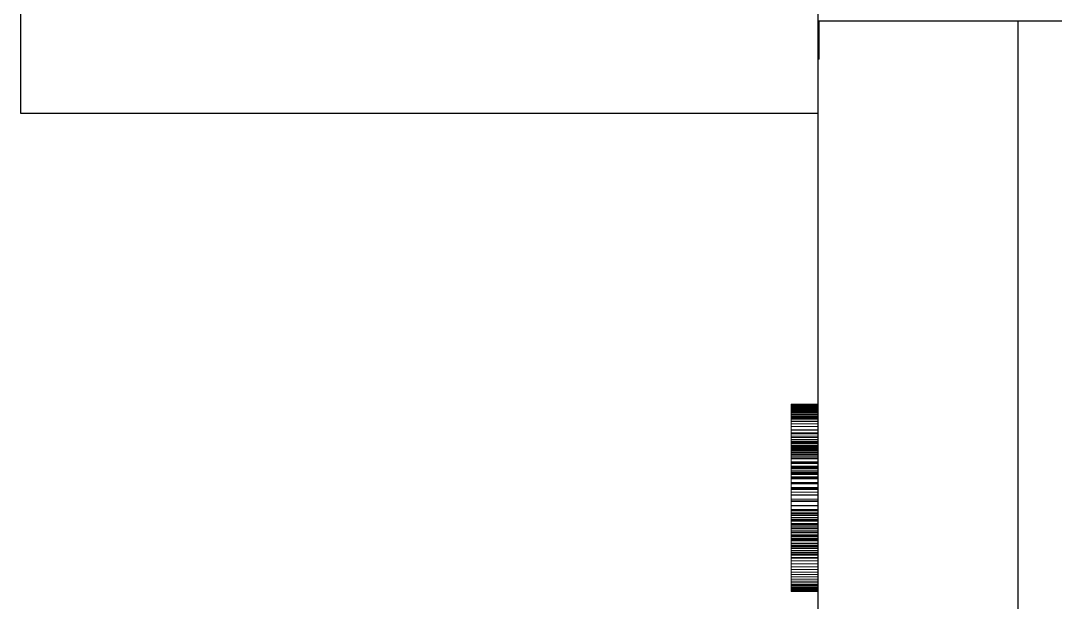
# Model space of a CAD drawing. Header units: millimetres. Extents: x 6 to 539, y 41 to 182.
# Drawn here: x 98.51 to 106.3, y 64.53 to 68.91 of the extents above; entities that cross this region are included whole.
import ezdxf

# ---------------------------------------------------------------- set-up
doc = ezdxf.new("R2010")
doc.units = ezdxf.units.MM
doc.linetypes.add('S45_HIDDEN', pattern=[2.3, 1.5, -0.8])
doc.layers.add('HIDDEN', color=7, linetype='S45_HIDDEN', lineweight=13)
doc.layers.add('VISIBLE', color=7, linetype='CONTINUOUS', lineweight=25)

msp = doc.modelspace()

# ---------------------------------------------------------------- linework, layer by layer
at = {"layer": 'HIDDEN', "ltscale": 0.666667}
for p, q in [((104.5093, 68.90795), (104.5093, 54.90795)), ((104.5193, 68.90795), (104.5093, 68.90795)), ((120.15737, 68.90795), (104.5193, 68.90795)), ((104.5193, 68.61727), (104.5193, 68.90795)), ((104.5093, 68.61727), (104.5093, 54.90795)), ((104.5193, 68.61727), (104.5093, 68.61727)), ((104.3093, 66.02013), (104.3093, 66.02078)), ((104.5093, 66.02078), (104.3093, 66.02078)), ((104.3093, 66.02078), (104.3093, 66.02004)), ((104.3093, 66.01815), (104.3093, 66.02013)), ((104.5093, 66.02013), (104.3093, 66.02013)), ((104.5093, 66.02004), (104.3093, 66.02004)), ((104.3093, 66.02004), (104.3093, 66.01779)), ((104.3093, 66.01487), (104.3093, 66.01815)), ((104.5093, 66.01815), (104.3093, 66.01815)), ((104.5093, 66.01779), (104.3093, 66.01779)), ((104.3093, 66.01779), (104.3093, 66.01405)), ((104.3093, 66.01026), (104.3093, 66.01487)), ((104.5093, 66.01487), (104.3093, 66.01487)), ((104.5093, 66.01405), (104.3093, 66.01405)), ((104.3093, 66.01405), (104.3093, 66.00881)), ((104.3093, 66.00434), (104.3093, 66.01026)), ((104.5093, 66.01026), (104.3093, 66.01026)), ((104.5093, 66.00881), (104.3093, 66.00881)), ((104.3093, 66.00881), (104.3093, 66.00208)), ((104.3093, 65.99711), (104.3093, 66.00434)), ((104.5093, 66.00434), (104.3093, 66.00434)), ((104.5093, 66.00208), (104.3093, 66.00208)), ((104.3093, 66.00208), (104.3093, 65.99385)), ((104.3093, 65.98856), (104.3093, 65.99711)), ((104.5093, 65.99711), (104.3093, 65.99711)), ((104.5093, 65.99385), (104.3093, 65.99385)), ((104.3093, 65.99385), (104.3093, 65.98412)), ((104.3093, 65.9787), (104.3093, 65.98856)), ((104.5093, 65.98856), (104.3093, 65.98856)), ((104.5093, 65.98412), (104.3093, 65.98412)), ((104.3093, 65.98412), (104.3093, 65.97289)), ((104.3093, 65.96752), (104.3093, 65.9787)), ((104.5093, 65.9787), (104.3093, 65.9787)), ((104.5093, 65.97289), (104.3093, 65.97289)), ((104.3093, 65.97289), (104.3093, 65.96017)), ((104.3093, 65.95503), (104.3093, 65.96752)), ((104.5093, 65.96752), (104.3093, 65.96752)), ((104.5093, 66.02078), (104.5093, 66.02004)), ((104.5093, 66.02013), (104.5093, 66.02078)), ((104.5093, 66.01815), (104.5093, 66.02013)), ((104.5093, 66.02004), (104.5093, 66.01779)), ((104.5093, 66.01487), (104.5093, 66.01815)), ((104.5093, 66.01779), (104.5093, 66.01405)), ((104.5093, 66.01026), (104.5093, 66.01487)), ((104.5093, 66.01405), (104.5093, 66.00881)), ((104.5093, 66.00434), (104.5093, 66.01026)), ((104.5093, 66.00881), (104.5093, 66.00208)), ((104.5093, 65.99711), (104.5093, 66.00434)), ((104.5093, 66.00208), (104.5093, 65.99385)), ((104.5093, 65.98856), (104.5093, 65.99711)), ((104.5093, 65.99385), (104.5093, 65.98412)), ((104.5093, 65.9787), (104.5093, 65.98856)), ((104.5093, 65.98412), (104.5093, 65.97289)), ((104.5093, 65.96752), (104.5093, 65.9787)), ((104.5093, 65.97289), (104.5093, 65.96017)), ((104.5093, 65.95503), (104.5093, 65.96752)), ((104.5093, 65.96017), (104.3093, 65.96017)), ((104.3093, 65.96017), (104.3093, 65.94596)), ((104.3093, 65.94122), (104.3093, 65.95503)), ((104.5093, 65.95503), (104.3093, 65.95503)), ((104.5093, 65.94596), (104.3093, 65.94596)), ((104.3093, 65.94596), (104.3093, 65.93024)), ((104.3093, 65.92609), (104.3093, 65.94122)), ((104.5093, 65.94122), (104.3093, 65.94122)), ((104.5093, 65.93024), (104.3093, 65.93024)), ((104.3093, 65.93024), (104.3093, 65.91303)), ((104.3093, 65.90965), (104.3093, 65.92609)), ((104.5093, 65.92609), (104.3093, 65.92609)), ((104.3093, 65.07168), (104.3093, 65.92065)), ((104.5093, 65.92065), (104.3093, 65.92065)), ((104.3093, 65.92065), (104.3093, 64.86271)), ((104.5093, 65.91303), (104.3093, 65.91303)), ((104.3093, 65.91303), (104.3093, 65.89432)), ((104.3093, 65.8919), (104.3093, 65.90965)), ((104.5093, 65.90965), (104.3093, 65.90965)), ((104.5093, 65.89432), (104.3093, 65.89432)), ((104.3093, 65.89432), (104.3093, 65.87412)), ((104.3093, 65.87283), (104.3093, 65.8919)), ((104.5093, 65.8919), (104.3093, 65.8919)), ((104.5093, 65.96017), (104.5093, 65.94596)), ((104.5093, 65.94122), (104.5093, 65.95503)), ((104.5093, 65.94596), (104.5093, 65.93024)), ((104.5093, 65.92609), (104.5093, 65.94122)), ((104.5093, 65.93024), (104.5093, 65.91303)), ((104.5093, 65.90965), (104.5093, 65.92609)), ((104.5093, 65.92065), (104.5093, 64.86271)), ((104.5093, 65.07168), (104.5093, 65.92065)), ((104.5093, 65.91303), (104.5093, 65.89432)), ((104.5093, 65.8919), (104.5093, 65.90965)), ((104.5093, 65.89432), (104.5093, 65.87412)), ((104.5093, 65.87283), (104.5093, 65.8919)), ((104.5093, 65.87412), (104.3093, 65.87412)), ((104.3093, 65.87412), (104.3093, 65.85242)), ((104.3093, 65.85244), (104.3093, 65.87283)), ((104.5093, 65.87283), (104.3093, 65.87283)), ((104.3093, 65.82628), (104.3093, 65.85244)), ((104.5093, 65.85244), (104.3093, 65.85244)), ((104.5093, 65.85242), (104.3093, 65.85242)), ((104.3093, 65.85242), (104.3093, 65.82922)), ((104.5093, 65.82922), (104.3093, 65.82922)), ((104.3093, 65.82922), (104.3093, 65.80494)), ((104.3093, 65.79895), (104.3093, 65.82628)), ((104.5093, 65.82628), (104.3093, 65.82628)), ((104.5093, 65.87412), (104.5093, 65.85242)), ((104.5093, 65.85244), (104.5093, 65.87283)), ((104.5093, 65.82628), (104.5093, 65.85244)), ((104.5093, 65.85242), (104.5093, 65.82922)), ((104.5093, 65.82922), (104.5093, 65.80494)), ((104.5093, 65.79895), (104.5093, 65.82628)), ((104.5093, 65.80494), (104.3093, 65.80494)), ((104.3093, 65.80494), (104.3093, 65.77997)), ((104.3093, 65.77045), (104.3093, 65.79895)), ((104.5093, 65.79895), (104.3093, 65.79895)), ((104.5093, 65.77997), (104.3093, 65.77997)), ((104.3093, 65.77997), (104.3093, 65.75433)), ((104.3093, 65.74079), (104.3093, 65.77045)), ((104.5093, 65.77045), (104.3093, 65.77045)), ((104.5093, 65.75433), (104.3093, 65.75433)), ((104.3093, 65.75433), (104.3093, 65.728)), ((104.3093, 65.74164), (104.3093, 65.7436)), ((104.5093, 65.7436), (104.3093, 65.7436)), ((104.3093, 65.7436), (104.3093, 65.74156)), ((104.3093, 65.73576), (104.3093, 65.74164)), ((104.5093, 65.74164), (104.3093, 65.74164)), ((104.5093, 65.74156), (104.3093, 65.74156)), ((104.3093, 65.74156), (104.3093, 65.73544)), ((104.3093, 65.70996), (104.3093, 65.74079)), ((104.5093, 65.74079), (104.3093, 65.74079)), ((104.3093, 65.72595), (104.3093, 65.73576)), ((104.5093, 65.73576), (104.3093, 65.73576)), ((104.5093, 65.73544), (104.3093, 65.73544)), ((104.3093, 65.73544), (104.3093, 65.72523)), ((104.5093, 65.80494), (104.5093, 65.77997)), ((104.5093, 65.77045), (104.5093, 65.79895)), ((104.5093, 65.77997), (104.5093, 65.75433)), ((104.5093, 65.74079), (104.5093, 65.77045)), ((104.5093, 65.75433), (104.5093, 65.728)), ((104.5093, 65.7436), (104.5093, 65.74156)), ((104.5093, 65.74164), (104.5093, 65.7436)), ((104.5093, 65.73576), (104.5093, 65.74164)), ((104.5093, 65.74156), (104.5093, 65.73544)), ((104.5093, 65.70996), (104.5093, 65.74079)), ((104.5093, 65.72595), (104.5093, 65.73576)), ((104.5093, 65.73544), (104.5093, 65.72523)), ((104.5093, 65.728), (104.3093, 65.728)), ((104.3093, 65.728), (104.3093, 65.70099)), ((104.3093, 65.71222), (104.3093, 65.72595)), ((104.5093, 65.72595), (104.3093, 65.72595)), ((104.5093, 65.72523), (104.3093, 65.72523)), ((104.3093, 65.72523), (104.3093, 65.71095)), ((104.3093, 65.69457), (104.3093, 65.71222)), ((104.5093, 65.71222), (104.3093, 65.71222)), ((104.5093, 65.71095), (104.3093, 65.71095)), ((104.3093, 65.71095), (104.3093, 65.70228)), ((104.3093, 65.67796), (104.3093, 65.70996)), ((104.5093, 65.70996), (104.3093, 65.70996)), ((104.5093, 65.70228), (104.3093, 65.70228)), ((104.3093, 65.70228), (104.3093, 65.69258)), ((104.5093, 65.70099), (104.3093, 65.70099)), ((104.3093, 65.70099), (104.3093, 65.67331)), ((104.3093, 65.68427), (104.3093, 65.69457)), ((104.5093, 65.69457), (104.3093, 65.69457)), ((104.5093, 65.69258), (104.3093, 65.69258)), ((104.3093, 65.69258), (104.3093, 65.68187)), ((104.3093, 65.67299), (104.3093, 65.68427)), ((104.5093, 65.68427), (104.3093, 65.68427)), ((104.5093, 65.68187), (104.3093, 65.68187)), ((104.3093, 65.68187), (104.3093, 65.67013)), ((104.3093, 65.64479), (104.3093, 65.67796)), ((104.5093, 65.67796), (104.3093, 65.67796)), ((104.5093, 65.67331), (104.3093, 65.67331)), ((104.3093, 65.67331), (104.3093, 65.64494)), ((104.3093, 65.66073), (104.3093, 65.67299)), ((104.5093, 65.67299), (104.3093, 65.67299)), ((104.5093, 65.67013), (104.3093, 65.67013)), ((104.3093, 65.67013), (104.3093, 65.65738)), ((104.3093, 65.64749), (104.3093, 65.66073)), ((104.5093, 65.66073), (104.3093, 65.66073)), ((104.5093, 65.65738), (104.3093, 65.65738)), ((104.3093, 65.65738), (104.3093, 65.6436)), ((104.5093, 65.728), (104.5093, 65.70099)), ((104.5093, 65.71222), (104.5093, 65.72595)), ((104.5093, 65.72523), (104.5093, 65.71095)), ((104.5093, 65.69457), (104.5093, 65.71222)), ((104.5093, 65.71095), (104.5093, 65.70228)), ((104.5093, 65.67796), (104.5093, 65.70996)), ((104.5093, 65.70228), (104.5093, 65.69258)), ((104.5093, 65.70099), (104.5093, 65.67331)), ((104.5093, 65.68427), (104.5093, 65.69457)), ((104.5093, 65.69258), (104.5093, 65.68187)), ((104.5093, 65.67299), (104.5093, 65.68427)), ((104.5093, 65.68187), (104.5093, 65.67013)), ((104.5093, 65.64479), (104.5093, 65.67796)), ((104.5093, 65.67331), (104.5093, 65.64494)), ((104.5093, 65.66073), (104.5093, 65.67299)), ((104.5093, 65.67013), (104.5093, 65.65738)), ((104.5093, 65.64749), (104.5093, 65.66073)), ((104.5093, 65.65738), (104.5093, 65.6436)), ((104.3093, 65.63327), (104.3093, 65.64749)), ((104.5093, 65.64749), (104.3093, 65.64749)), ((104.5093, 65.64494), (104.3093, 65.64494)), ((104.3093, 65.64494), (104.3093, 65.61589)), ((104.3093, 65.61045), (104.3093, 65.64479)), ((104.5093, 65.64479), (104.3093, 65.64479)), ((104.5093, 65.6436), (104.3093, 65.6436)), ((104.3093, 65.6436), (104.3093, 65.62881)), ((104.3093, 65.61807), (104.3093, 65.63327)), ((104.5093, 65.63327), (104.3093, 65.63327)), ((104.5093, 65.62881), (104.3093, 65.62881)), ((104.3093, 65.62881), (104.3093, 65.61299)), ((104.3093, 65.58547), (104.3093, 65.61807)), ((104.5093, 65.61807), (104.3093, 65.61807)), ((104.5093, 65.61589), (104.3093, 65.61589)), ((104.3093, 65.61589), (104.3093, 65.58617)), ((104.5093, 65.61299), (104.3093, 65.61299)), ((104.3093, 65.61299), (104.3093, 65.57943)), ((104.3093, 65.57495), (104.3093, 65.61045)), ((104.5093, 65.61045), (104.3093, 65.61045)), ((104.5093, 65.58617), (104.3093, 65.58617)), ((104.3093, 65.58617), (104.3093, 65.55576)), ((104.3093, 65.55045), (104.3093, 65.58547)), ((104.5093, 65.58547), (104.3093, 65.58547)), ((104.5093, 65.57943), (104.3093, 65.57943)), ((104.3093, 65.57943), (104.3093, 65.54406)), ((104.3093, 65.53828), (104.3093, 65.57495)), ((104.5093, 65.57495), (104.3093, 65.57495)), ((104.5093, 65.63327), (104.5093, 65.64749)), ((104.5093, 65.64494), (104.5093, 65.61589)), ((104.5093, 65.61045), (104.5093, 65.64479)), ((104.5093, 65.6436), (104.5093, 65.62881)), ((104.5093, 65.61807), (104.5093, 65.63327)), ((104.5093, 65.62881), (104.5093, 65.61299)), ((104.5093, 65.58547), (104.5093, 65.61807)), ((104.5093, 65.61589), (104.5093, 65.58617)), ((104.5093, 65.61299), (104.5093, 65.57943)), ((104.5093, 65.57495), (104.5093, 65.61045)), ((104.5093, 65.58617), (104.5093, 65.55576)), ((104.5093, 65.55045), (104.5093, 65.58547)), ((104.5093, 65.57943), (104.5093, 65.54406)), ((104.5093, 65.53828), (104.5093, 65.57495)), ((104.5093, 65.55576), (104.3093, 65.55576)), ((104.3093, 65.55576), (104.3093, 65.52467)), ((104.3093, 65.513), (104.3093, 65.55045)), ((104.5093, 65.55045), (104.3093, 65.55045)), ((104.5093, 65.54406), (104.3093, 65.54406)), ((104.3093, 65.54406), (104.3093, 65.50687)), ((104.3093, 65.50044), (104.3093, 65.53828)), ((104.5093, 65.53828), (104.3093, 65.53828)), ((104.5093, 65.52467), (104.3093, 65.52467)), ((104.3093, 65.52467), (104.3093, 65.4929)), ((104.3093, 65.47313), (104.3093, 65.513)), ((104.5093, 65.513), (104.3093, 65.513)), ((104.5093, 65.50687), (104.3093, 65.50687)), ((104.3093, 65.50687), (104.3093, 65.46787)), ((104.3093, 65.46143), (104.3093, 65.50044)), ((104.5093, 65.50044), (104.3093, 65.50044)), ((104.5093, 65.55576), (104.5093, 65.52467)), ((104.5093, 65.513), (104.5093, 65.55045)), ((104.5093, 65.54406), (104.5093, 65.50687)), ((104.5093, 65.50044), (104.5093, 65.53828)), ((104.5093, 65.52467), (104.5093, 65.4929)), ((104.5093, 65.47313), (104.5093, 65.513)), ((104.5093, 65.50687), (104.5093, 65.46787)), ((104.5093, 65.46143), (104.5093, 65.50044)), ((104.5093, 65.4929), (104.3093, 65.4929)), ((104.3093, 65.4929), (104.3093, 65.46045)), ((104.3093, 65.43083), (104.3093, 65.47313)), ((104.5093, 65.47313), (104.3093, 65.47313)), ((104.5093, 65.46787), (104.3093, 65.46787)), ((104.3093, 65.46787), (104.3093, 65.42705)), ((104.3093, 65.42125), (104.3093, 65.46143)), ((104.5093, 65.46143), (104.3093, 65.46143)), ((104.5093, 65.46045), (104.3093, 65.46045)), ((104.3093, 65.46045), (104.3093, 65.42732)), ((104.3093, 65.3861), (104.3093, 65.43083)), ((104.5093, 65.43083), (104.3093, 65.43083)), ((104.5093, 65.42732), (104.3093, 65.42732)), ((104.3093, 65.42732), (104.3093, 65.39352)), ((104.5093, 65.42705), (104.3093, 65.42705)), ((104.3093, 65.42705), (104.3093, 65.38442)), ((104.3093, 65.37991), (104.3093, 65.42125)), ((104.5093, 65.42125), (104.3093, 65.42125)), ((104.5093, 65.4929), (104.5093, 65.46045)), ((104.5093, 65.43083), (104.5093, 65.47313)), ((104.5093, 65.46787), (104.5093, 65.42705)), ((104.5093, 65.42125), (104.5093, 65.46143)), ((104.5093, 65.46045), (104.5093, 65.42732)), ((104.5093, 65.3861), (104.5093, 65.43083)), ((104.5093, 65.42732), (104.5093, 65.39352)), ((104.5093, 65.42705), (104.5093, 65.38442)), ((104.5093, 65.37991), (104.5093, 65.42125)), ((104.5093, 65.39352), (104.3093, 65.39352)), ((104.3093, 65.39352), (104.3093, 65.35903)), ((104.3093, 65.33895), (104.3093, 65.3861)), ((104.5093, 65.3861), (104.3093, 65.3861)), ((104.5093, 65.38442), (104.3093, 65.38442)), ((104.3093, 65.38442), (104.3093, 65.33998)), ((104.3093, 65.3374), (104.3093, 65.37991)), ((104.5093, 65.37991), (104.3093, 65.37991)), ((104.5093, 65.35903), (104.3093, 65.35903)), ((104.3093, 65.35903), (104.3093, 65.30671)), ((104.5093, 65.39352), (104.5093, 65.35903)), ((104.5093, 65.33895), (104.5093, 65.3861)), ((104.5093, 65.38442), (104.5093, 65.33998)), ((104.5093, 65.3374), (104.5093, 65.37991)), ((104.5093, 65.35903), (104.5093, 65.30671)), ((104.5093, 65.33998), (104.3093, 65.33998)), ((104.3093, 65.33998), (104.3093, 65.29372)), ((104.3093, 65.28937), (104.3093, 65.33895)), ((104.5093, 65.33895), (104.3093, 65.33895)), ((104.3093, 65.29372), (104.3093, 65.3374)), ((104.5093, 65.3374), (104.3093, 65.3374)), ((104.5093, 65.30671), (104.3093, 65.30671)), ((104.3093, 65.30671), (104.3093, 65.25499)), ((104.3093, 65.25786), (104.3093, 65.29372)), ((104.5093, 65.29372), (104.3093, 65.29372)), ((104.3093, 65.29372), (104.3093, 65.25525)), ((104.3093, 65.25819), (104.3093, 65.28937)), ((104.5093, 65.28937), (104.3093, 65.28937)), ((104.5093, 65.33998), (104.5093, 65.29372)), ((104.5093, 65.28937), (104.5093, 65.33895)), ((104.5093, 65.29372), (104.5093, 65.3374)), ((104.5093, 65.30671), (104.5093, 65.25499)), ((104.5093, 65.29372), (104.5093, 65.25525)), ((104.5093, 65.25786), (104.5093, 65.29372)), ((104.5093, 65.25819), (104.5093, 65.28937)), ((104.3093, 65.22778), (104.3093, 65.25819)), ((104.5093, 65.25819), (104.3093, 65.25819)), ((104.3093, 65.22283), (104.3093, 65.25786)), ((104.5093, 65.25786), (104.3093, 65.25786)), ((104.5093, 65.25525), (104.3093, 65.25525)), ((104.3093, 65.25525), (104.3093, 65.21821)), ((104.5093, 65.25499), (104.3093, 65.25499)), ((104.3093, 65.25499), (104.3093, 65.20386)), ((104.3093, 65.19815), (104.3093, 65.22778)), ((104.5093, 65.22778), (104.3093, 65.22778)), ((104.3093, 65.18863), (104.3093, 65.22283)), ((104.5093, 65.22283), (104.3093, 65.22283)), ((104.5093, 65.21821), (104.3093, 65.21821)), ((104.3093, 65.21821), (104.3093, 65.1826)), ((104.5093, 65.20386), (104.3093, 65.20386)), ((104.3093, 65.20386), (104.3093, 65.15332)), ((104.3093, 65.16928), (104.3093, 65.19815)), ((104.5093, 65.19815), (104.3093, 65.19815)), ((104.3093, 65.15527), (104.3093, 65.18863)), ((104.5093, 65.18863), (104.3093, 65.18863)), ((104.5093, 65.22778), (104.5093, 65.25819)), ((104.5093, 65.22283), (104.5093, 65.25786)), ((104.5093, 65.25525), (104.5093, 65.21821)), ((104.5093, 65.25499), (104.5093, 65.20386)), ((104.5093, 65.19815), (104.5093, 65.22778)), ((104.5093, 65.18863), (104.5093, 65.22283)), ((104.5093, 65.21821), (104.5093, 65.1826)), ((104.5093, 65.20386), (104.5093, 65.15332)), ((104.5093, 65.16928), (104.5093, 65.19815)), ((104.5093, 65.15527), (104.5093, 65.18863)), ((104.5093, 65.1826), (104.3093, 65.1826)), ((104.3093, 65.1826), (104.3093, 65.14842)), ((104.3093, 65.14118), (104.3093, 65.16928)), ((104.5093, 65.16928), (104.3093, 65.16928)), ((104.3093, 65.12274), (104.3093, 65.15527)), ((104.5093, 65.15527), (104.3093, 65.15527)), ((104.5093, 65.15332), (104.3093, 65.15332)), ((104.3093, 65.15332), (104.3093, 65.10336)), ((104.5093, 65.14842), (104.3093, 65.14842)), ((104.3093, 65.14842), (104.3093, 65.11566)), ((104.3093, 65.11386), (104.3093, 65.14118)), ((104.5093, 65.14118), (104.3093, 65.14118)), ((104.3093, 65.09104), (104.3093, 65.12274)), ((104.5093, 65.12274), (104.3093, 65.12274)), ((104.5093, 65.11566), (104.3093, 65.11566)), ((104.3093, 65.11566), (104.3093, 65.08434)), ((104.3093, 65.08731), (104.3093, 65.11386)), ((104.5093, 65.11386), (104.3093, 65.11386)), ((104.5093, 65.1826), (104.5093, 65.14842)), ((104.5093, 65.14118), (104.5093, 65.16928)), ((104.5093, 65.12274), (104.5093, 65.15527)), ((104.5093, 65.15332), (104.5093, 65.10336)), ((104.5093, 65.14842), (104.5093, 65.11566)), ((104.5093, 65.11386), (104.5093, 65.14118)), ((104.5093, 65.09104), (104.5093, 65.12274)), ((104.5093, 65.11566), (104.5093, 65.08434)), ((104.5093, 65.08731), (104.5093, 65.11386)), ((104.5093, 65.10336), (104.3093, 65.10336)), ((104.3093, 65.10336), (104.3093, 65.054)), ((104.3093, 65.06017), (104.3093, 65.09104)), ((104.5093, 65.09104), (104.3093, 65.09104)), ((104.3093, 65.06153), (104.3093, 65.08731)), ((104.5093, 65.08731), (104.3093, 65.08731)), ((104.5093, 65.08434), (104.3093, 65.08434)), ((104.3093, 65.08434), (104.3093, 65.05444)), ((104.3093, 64.95704), (104.3093, 65.07168)), ((104.5093, 65.07168), (104.3093, 65.07168)), ((104.3093, 65.03681), (104.3093, 65.06153)), ((104.5093, 65.06153), (104.3093, 65.06153)), ((104.3093, 65.03014), (104.3093, 65.06017)), ((104.5093, 65.06017), (104.3093, 65.06017)), ((104.5093, 65.05444), (104.3093, 65.05444)), ((104.3093, 65.05444), (104.3093, 65.02597)), ((104.5093, 65.054), (104.3093, 65.054)), ((104.3093, 65.054), (104.3093, 65.00522)), ((104.3093, 65.01345), (104.3093, 65.03681)), ((104.5093, 65.03681), (104.3093, 65.03681)), ((104.3093, 65.00095), (104.3093, 65.03014)), ((104.5093, 65.03014), (104.3093, 65.03014)), ((104.5093, 65.10336), (104.5093, 65.054)), ((104.5093, 65.06017), (104.5093, 65.09104)), ((104.5093, 65.06153), (104.5093, 65.08731)), ((104.5093, 65.08434), (104.5093, 65.05444)), ((104.5093, 64.95704), (104.5093, 65.07168)), ((104.5093, 65.03681), (104.5093, 65.06153)), ((104.5093, 65.03014), (104.5093, 65.06017)), ((104.5093, 65.05444), (104.5093, 65.02597)), ((104.5093, 65.054), (104.5093, 65.00522)), ((104.5093, 65.01345), (104.5093, 65.03681)), ((104.5093, 65.00095), (104.5093, 65.03014)), ((104.5093, 65.02597), (104.3093, 65.02597)), ((104.3093, 65.02597), (104.3093, 64.99947)), ((104.3093, 64.99146), (104.3093, 65.01345)), ((104.5093, 65.01345), (104.3093, 65.01345)), ((104.5093, 65.00522), (104.3093, 65.00522)), ((104.3093, 65.00522), (104.3093, 64.95704)), ((104.3093, 64.97258), (104.3093, 65.00095)), ((104.5093, 65.00095), (104.3093, 65.00095)), ((104.5093, 64.99947), (104.3093, 64.99947)), ((104.3093, 64.99947), (104.3093, 64.9755)), ((104.3093, 64.97082), (104.3093, 64.99146)), ((104.5093, 64.99146), (104.3093, 64.99146)), ((104.5093, 64.9755), (104.3093, 64.9755)), ((104.3093, 64.9755), (104.3093, 64.95403)), ((104.3093, 64.94505), (104.3093, 64.97258)), ((104.5093, 64.97258), (104.3093, 64.97258)), ((104.3093, 64.95155), (104.3093, 64.97082)), ((104.5093, 64.97082), (104.3093, 64.97082)), ((104.5093, 64.95704), (104.3093, 64.95704)), ((104.5093, 64.95403), (104.3093, 64.95403)), ((104.3093, 64.95403), (104.3093, 64.93509)), ((104.5093, 65.02597), (104.5093, 64.99947)), ((104.5093, 64.99146), (104.5093, 65.01345)), ((104.5093, 65.00522), (104.5093, 64.95704)), ((104.5093, 64.97258), (104.5093, 65.00095)), ((104.5093, 64.99947), (104.5093, 64.9755)), ((104.5093, 64.97082), (104.5093, 64.99146)), ((104.5093, 64.9755), (104.5093, 64.95403)), ((104.5093, 64.94505), (104.5093, 64.97258)), ((104.5093, 64.95155), (104.5093, 64.97082)), ((104.5093, 64.95403), (104.5093, 64.93509)), ((104.3093, 64.93364), (104.3093, 64.95155)), ((104.5093, 64.95155), (104.3093, 64.95155)), ((104.3093, 64.91835), (104.3093, 64.94505)), ((104.5093, 64.94505), (104.3093, 64.94505)), ((104.5093, 64.93509), (104.3093, 64.93509)), ((104.3093, 64.93509), (104.3093, 64.91866)), ((104.3093, 64.91708), (104.3093, 64.93364)), ((104.5093, 64.93364), (104.3093, 64.93364)), ((104.5093, 64.91866), (104.3093, 64.91866)), ((104.3093, 64.91866), (104.3093, 64.90475)), ((104.3093, 64.89249), (104.3093, 64.91835)), ((104.5093, 64.91835), (104.3093, 64.91835)), ((104.3093, 64.90189), (104.3093, 64.91708)), ((104.5093, 64.91708), (104.3093, 64.91708)), ((104.5093, 64.90475), (104.3093, 64.90475)), ((104.3093, 64.90475), (104.3093, 64.89335)), ((104.3093, 64.65663), (104.3093, 64.90189)), ((104.5093, 64.90189), (104.3093, 64.90189)), ((104.5093, 64.89335), (104.3093, 64.89335)), ((104.3093, 64.89335), (104.3093, 64.88448)), ((104.3093, 64.86746), (104.3093, 64.89249)), ((104.5093, 64.89249), (104.3093, 64.89249)), ((104.5093, 64.88448), (104.3093, 64.88448)), ((104.3093, 64.88448), (104.3093, 64.6102)), ((104.5093, 64.93364), (104.5093, 64.95155)), ((104.5093, 64.91835), (104.5093, 64.94505)), ((104.5093, 64.93509), (104.5093, 64.91866)), ((104.5093, 64.91708), (104.5093, 64.93364)), ((104.5093, 64.91866), (104.5093, 64.90475)), ((104.5093, 64.89249), (104.5093, 64.91835)), ((104.5093, 64.90189), (104.5093, 64.91708)), ((104.5093, 64.90475), (104.5093, 64.89335)), ((104.5093, 64.65663), (104.5093, 64.90189)), ((104.5093, 64.89335), (104.5093, 64.88448)), ((104.5093, 64.86746), (104.5093, 64.89249)), ((104.5093, 64.88448), (104.5093, 64.6102)), ((104.3093, 64.84326), (104.3093, 64.86746)), ((104.5093, 64.86746), (104.3093, 64.86746)), ((104.5093, 64.86271), (104.3093, 64.86271)), ((104.3093, 64.86271), (104.3093, 64.65663)), ((104.3093, 64.8199), (104.3093, 64.84326)), ((104.5093, 64.84326), (104.3093, 64.84326)), ((104.3093, 64.79756), (104.3093, 64.8199)), ((104.5093, 64.8199), (104.3093, 64.8199)), ((104.3093, 64.77646), (104.3093, 64.79756)), ((104.5093, 64.79756), (104.3093, 64.79756)), ((104.5093, 64.84326), (104.5093, 64.86746)), ((104.5093, 64.86271), (104.5093, 64.65663)), ((104.5093, 64.8199), (104.5093, 64.84326)), ((104.5093, 64.79756), (104.5093, 64.8199)), ((104.5093, 64.77646), (104.5093, 64.79756)), ((104.3093, 64.75659), (104.3093, 64.77646)), ((104.5093, 64.77646), (104.3093, 64.77646)), ((104.3093, 64.73795), (104.3093, 64.75659)), ((104.5093, 64.75659), (104.3093, 64.75659)), ((104.3093, 64.72054), (104.3093, 64.73795)), ((104.5093, 64.73795), (104.3093, 64.73795)), ((104.3093, 64.70435), (104.3093, 64.72054)), ((104.5093, 64.72054), (104.3093, 64.72054)), ((104.5093, 64.75659), (104.5093, 64.77646)), ((104.5093, 64.73795), (104.5093, 64.75659)), ((104.5093, 64.72054), (104.5093, 64.73795)), ((104.5093, 64.70435), (104.5093, 64.72054)), ((104.3093, 64.6894), (104.3093, 64.70435)), ((104.5093, 64.70435), (104.3093, 64.70435)), ((104.3093, 64.67568), (104.3093, 64.6894)), ((104.5093, 64.6894), (104.3093, 64.6894)), ((104.3093, 64.66319), (104.3093, 64.67568)), ((104.5093, 64.67568), (104.3093, 64.67568)), ((104.3093, 64.65193), (104.3093, 64.66319)), ((104.5093, 64.66319), (104.3093, 64.66319)), ((104.5093, 64.65663), (104.3093, 64.65663)), ((104.3093, 64.6419), (104.3093, 64.65193)), ((104.5093, 64.65193), (104.3093, 64.65193)), ((104.3093, 64.6331), (104.3093, 64.6419)), ((104.5093, 64.6419), (104.3093, 64.6419)), ((104.5093, 64.6894), (104.5093, 64.70435)), ((104.5093, 64.67568), (104.5093, 64.6894)), ((104.5093, 64.66319), (104.5093, 64.67568)), ((104.5093, 64.65193), (104.5093, 64.66319)), ((104.5093, 64.6419), (104.5093, 64.65193)), ((104.5093, 64.6331), (104.5093, 64.6419)), ((104.3093, 64.62553), (104.3093, 64.6331)), ((104.5093, 64.6331), (104.3093, 64.6331)), ((104.3093, 64.61919), (104.3093, 64.62553)), ((104.5093, 64.62553), (104.3093, 64.62553)), ((104.3093, 64.61408), (104.3093, 64.61919)), ((104.5093, 64.61919), (104.3093, 64.61919)), ((104.3093, 64.6102), (104.3093, 64.61408)), ((104.5093, 64.61408), (104.3093, 64.61408)), ((104.5093, 64.6102), (104.3093, 64.6102)), ((104.5093, 64.62553), (104.5093, 64.6331)), ((104.5093, 64.61919), (104.5093, 64.62553)), ((104.5093, 64.61408), (104.5093, 64.61919)), ((104.5093, 64.6102), (104.5093, 64.61408))]:
    msp.add_line(p, q, dxfattribs=at)
for points in [[(98.5093, 68.20833), (98.5093, 68.34936), (98.5093, 68.76538), (98.5093, 69.43553), (98.5093, 70.3262), (98.5093, 71.39274), (98.5093, 72.58165), (98.5093, 73.83333), (98.5093, 75.08501), (98.5093, 76.27393), (98.5093, 77.34046), (98.5093, 78.23114), (98.5093, 78.90128), (98.5093, 79.3173), (98.5093, 79.45833)], [(104.5193, 68.61727), (104.5193, 68.63557), (104.5193, 68.65425), (104.5193, 68.67332), (104.5193, 68.69278), (104.5193, 68.71261), (104.5193, 68.73282), (104.5193, 68.75341), (104.5193, 68.77437), (104.5193, 68.79571), (104.5193, 68.81742), (104.5193, 68.8395), (104.5193, 68.86195), (104.5193, 68.88477), (104.5193, 68.90795)], [(104.5093, 68.20833), (104.5093, 68.21045), (104.5093, 68.21678), (104.5093, 68.22733), (104.5093, 68.24209), (104.5093, 68.26105), (104.5093, 68.2842), (104.5093, 68.31151), (104.5093, 68.34297), (104.5093, 68.37855), (104.5093, 68.41823), (104.5093, 68.46198), (104.5093, 68.50975), (104.5093, 68.56153), (104.5093, 68.61727)]]:
    msp.add_lwpolyline(points, dxfattribs=at)
at = {"layer": 'VISIBLE'}
for p, q in [((98.5093, 68.20833), (98.5093, 79.45833)), ((104.5093, 68.90795), (106.01523, 68.90795)), ((106.01523, 68.90795), (106.01523, 54.90795)), ((106.01523, 68.90795), (120.15737, 68.90795)), ((104.5093, 68.20833), (98.5093, 68.20833)), ((104.5093, 68.20833), (104.5093, 54.45833))]:
    msp.add_line(p, q, dxfattribs=at)
msp.add_lwpolyline([(104.5093, 79.45833), (104.5093, 79.3173), (104.5093, 78.90128), (104.5093, 78.23114), (104.5093, 77.34046), (104.5093, 76.27393), (104.5093, 75.08501), (104.5093, 73.83333), (104.5093, 72.58165), (104.5093, 71.39274), (104.5093, 70.3262), (104.5093, 69.43553), (104.5093, 68.76538), (104.5093, 68.34936), (104.5093, 68.20833)], dxfattribs=at)

doc.saveas('drawing.dxf')
